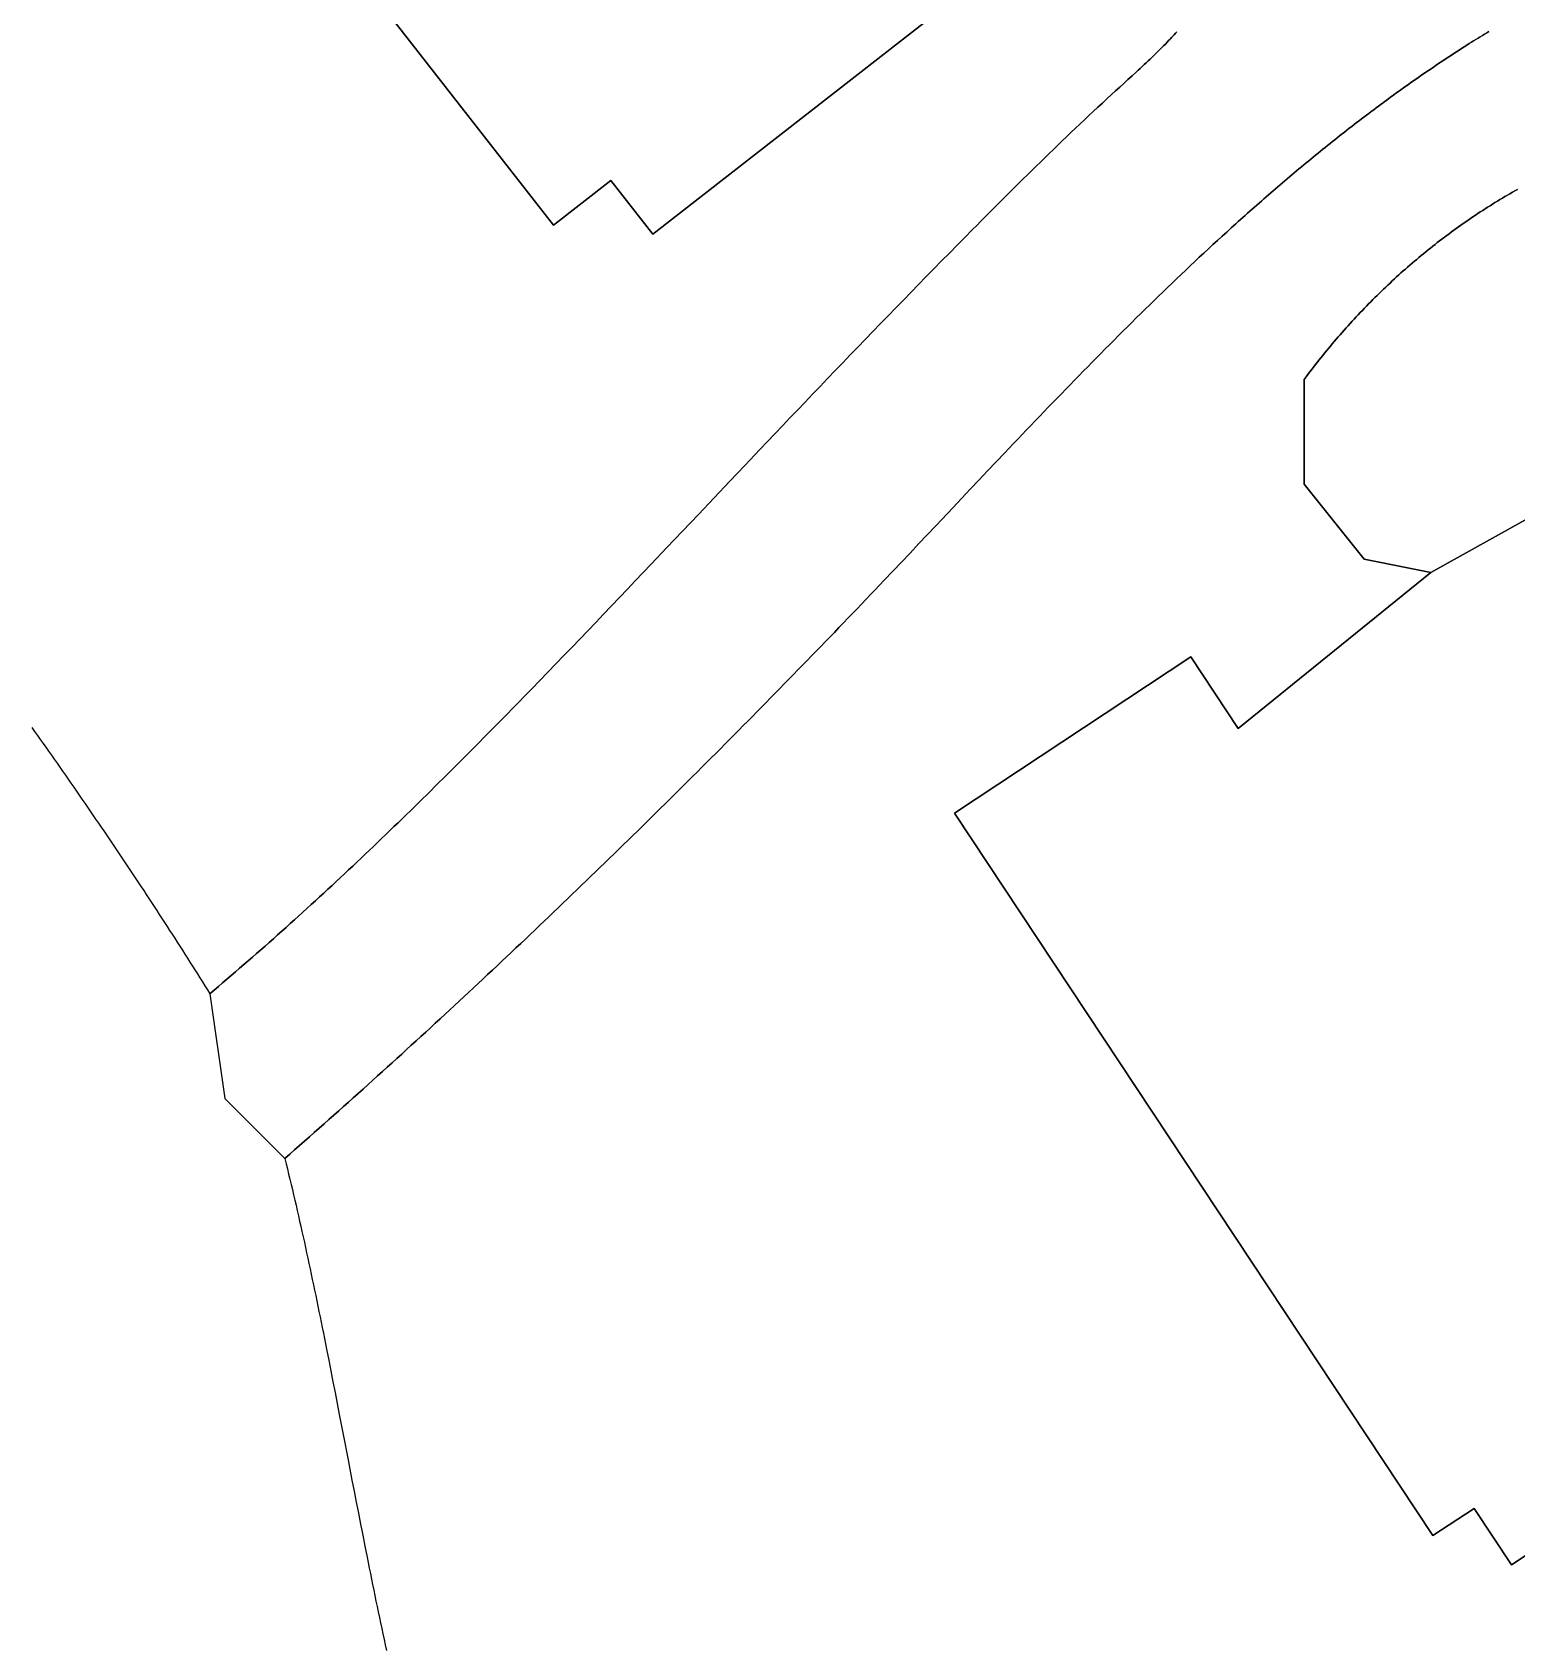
# Model space of a CAD drawing. Header units: millimetres. Extents: x 539514 to 908003, y -69769 to 203909.
# Drawn here: x 756701 to 785564, y 55387 to 86772 of the extents above; entities that cross this region are included whole.
import ezdxf

# ---------------------------------------------------------------- set-up
doc = ezdxf.new("R2010")
doc.units = ezdxf.units.MM
doc.layers.add('CLOSED_AREAS', color=7, linetype='Continuous')
doc.layers.add('REGION_HOLES', color=7, linetype='Continuous')

msp = doc.modelspace()

# ---------------------------------------------------------------- linework, layer by layer
at = {"layer": 'CLOSED_AREAS'}
for points in [[(771205.805, 105299.612), (762648.714, 98622.588), (761713.253, 99821.448), (756746.613, 95946.022), (766833.73, 83018.651), (767952.386, 83891.529), (768767.376, 82847.06), (777132.448, 89374.255), (775818.333, 91058.389), (779858.336, 94210.768)], [(783897.498, 76262.955), (780149.176, 73228.779), (779227.253, 74622.087), (774635.81, 71584.024), (783935.084, 57529.98), (784734.442, 58058.899), (785461.174, 56960.584), (793982.113, 62598.715), (792920.646, 64202.916), (797247.42, 67065.854), (790383.469, 77439.382), (789204.805, 79220.704)]]:
    msp.add_lwpolyline(points, close=True, dxfattribs=at)
for points in [[(756690.038, 73250.33), (756745.166, 73172.785), (756800.198, 73095.242), (756855.135, 73017.699), (756909.975, 72940.157), (756964.718, 72862.617), (757019.365, 72785.079), (757073.914, 72707.542), (757128.366, 72630.008), (757182.719, 72552.476), (757236.973, 72474.948), (757291.129, 72397.422), (757345.185, 72319.899), (757399.142, 72242.381), (757452.999, 72164.866), (757506.755, 72087.355), (757560.41, 72009.849), (757613.964, 71932.348), (757667.417, 71854.851), (757720.767, 71777.36), (757774.015, 71699.875), (757827.16, 71622.395), (757880.202, 71544.922), (757933.141, 71467.455), (757985.975, 71389.995), (758038.705, 71312.541), (758091.331, 71235.095), (758143.851, 71157.657), (758196.266, 71080.226), (758248.575, 71002.804), (758300.778, 70925.39), (758352.874, 70847.984), (758404.863, 70770.588), (758456.745, 70693.2), (758508.519, 70615.822), (758560.185, 70538.454), (758611.742, 70461.096), (758663.19, 70383.748), (758714.529, 70306.411), (758765.759, 70229.085), (758816.878, 70151.77), (758867.886, 70074.466), (758918.784, 69997.174), (758969.571, 69919.894), (759020.246, 69842.627), (759070.808, 69765.371), (759121.259, 69688.129), (759171.596, 69610.9), (759221.821, 69533.684), (759271.932, 69456.482), (759321.929, 69379.294), (759371.811, 69302.12), (759421.579, 69224.96), (759471.232, 69147.815), (759520.769, 69070.686), (759570.191, 68993.571), (759619.496, 68916.472), (759668.684, 68839.39), (759717.756, 68762.323), (759766.71, 68685.273), (759815.546, 68608.239), (759864.264, 68531.222), (759912.864, 68454.223), (759961.344, 68377.241), (760009.706, 68300.277), (760057.947, 68223.332), (760106.068, 68146.404), (760154.069, 68069.495), (760237.064, 68139.475), (760319.977, 68209.663), (760402.807, 68280.058), (760485.556, 68350.659), (760568.224, 68421.463), (760650.811, 68492.468), (760733.318, 68563.672), (760815.745, 68635.073), (760898.093, 68706.669), (760980.362, 68778.458), (761062.553, 68850.438), (761144.666, 68922.607), (761226.701, 68994.963), (761308.659, 69067.504), (761390.541, 69140.227), (761472.347, 69213.132), (761554.077, 69286.216), (761635.732, 69359.476), (761717.312, 69432.912), (761798.818, 69506.52), (761880.25, 69580.299), (761961.608, 69654.246), (762042.894, 69728.361), (762124.107, 69802.64), (762205.248, 69877.082), (762286.318, 69951.685), (762367.317, 70026.446), (762448.245, 70101.364), (762529.102, 70176.437), (762609.891, 70251.662), (762690.609, 70327.038), (762771.259, 70402.563), (762851.841, 70478.234), (762932.355, 70554.049), (763012.801, 70630.007), (763093.18, 70706.106), (763173.493, 70782.343), (763253.74, 70858.717), (763333.921, 70935.225), (763414.036, 71011.865), (763494.088, 71088.636), (763574.074, 71165.536), (763653.997, 71242.561), (763733.857, 71319.711), (763813.654, 71396.984), (763893.388, 71474.376), (763973.061, 71551.887), (764052.671, 71629.515), (764132.221, 71707.256), (764211.71, 71785.11), (764291.139, 71863.074), (764370.509, 71941.146), (764449.819, 72019.324), (764529.07, 72097.607), (764608.263, 72175.991), (764687.397, 72254.476), (764766.475, 72333.059), (764845.496, 72411.738), (764924.46, 72490.511), (765003.367, 72569.376), (765082.22, 72648.331), (765161.017, 72727.374), (765239.759, 72806.503), (765318.448, 72885.716), (765397.082, 72965.011), (765475.663, 73044.386), (765554.191, 73123.838), (765632.667, 73203.367), (765711.091, 73282.97), (765789.463, 73362.644), (765867.784, 73442.388), (765946.055, 73522.2), (766024.275, 73602.078), (766102.446, 73682.019), (766180.567, 73762.023), (766258.64, 73842.086), (766414.641, 74002.383), (766570.452, 74162.895), (766726.077, 74323.605), (766881.52, 74484.497), (767036.784, 74645.556), (767191.873, 74806.765), (767346.79, 74968.108), (767501.539, 75129.569), (767656.125, 75291.131), (767810.549, 75452.778), (767964.817, 75614.495), (768118.932, 75776.265), (768272.896, 75938.072), (768426.715, 76099.899), (768580.392, 76261.732), (768733.93, 76423.552), (769040.604, 76747.095), (769346.767, 77070.397), (769652.448, 77393.33), (769957.676, 77715.765), (770262.48, 78037.572), (770555.571, 78346.705), (770848.406, 78655.187), (770994.762, 78809.199), (771141.096, 78963.067), (771287.421, 79116.798), (771433.752, 79270.396), (771580.101, 79423.87), (771726.483, 79577.224), (771872.911, 79730.466), (772019.4, 79883.601), (772165.963, 80036.636), (772312.614, 80189.577), (772459.367, 80342.43), (772606.235, 80495.202), (772753.232, 80647.898), (772900.372, 80800.526), (773047.669, 80953.091), (773195.137, 81105.6), (773342.79, 81258.058), (773490.64, 81410.473), (773638.703, 81562.85), (773786.991, 81715.196), (773935.52, 81867.517), (774084.301, 82019.819), (774233.35, 82172.108), (774382.68, 82324.391), (774532.305, 82476.675), (774682.238, 82628.964), (774832.494, 82781.266), (774983.086, 82933.587), (775064.354, 83015.65), (775145.734, 83097.721), (775227.234, 83179.797), (775308.864, 83261.879), (775390.635, 83343.966), (775472.555, 83426.056), (775554.635, 83508.15), (775636.883, 83590.247), (775719.309, 83672.346), (775801.924, 83754.447), (775884.736, 83836.549), (775967.756, 83918.651), (776050.992, 84000.752), (776134.455, 84082.853), (776218.153, 84164.952), (776302.098, 84247.048), (776386.298, 84329.142), (776470.762, 84411.232), (776555.501, 84493.318), (776640.524, 84575.4), (776725.841, 84657.476), (776811.461, 84739.546), (776897.394, 84821.609), (776983.649, 84903.665), (777070.236, 84985.712), (777157.166, 85067.752), (777244.446, 85149.782), (777332.087, 85231.802), (777420.099, 85313.812), (777508.491, 85395.81), (777597.273, 85477.797), (777686.454, 85559.771), (777766.045, 85632.626), (777845.823, 85705.472), (777925.652, 85778.309), (778005.395, 85851.138), (778084.915, 85923.959), (778164.078, 85996.773), (778203.482, 86033.178), (778242.746, 86069.581), (778281.852, 86105.983), (778320.784, 86142.384), (778359.523, 86178.783), (778398.054, 86215.182), (778436.359, 86251.579), (778474.421, 86287.976), (778512.223, 86324.372), (778549.748, 86360.767), (778586.979, 86397.161), (778623.9, 86433.555), (778660.492, 86469.948), (778696.739, 86506.341), (778732.624, 86542.733), (778768.13, 86579.126), (778803.239, 86615.518), (778820.64, 86633.714), (778837.936, 86651.91), (778855.124, 86670.106), (778872.202, 86688.302), (778889.169, 86706.498), (778906.021, 86724.694), (778931.081, 86751.989), (778955.865, 86779.283)], [(778955.865, 86779.283), (778931.081, 86751.989), (778906.021, 86724.694), (778889.169, 86706.498), (778872.202, 86688.302), (778855.124, 86670.106), (778837.936, 86651.91), (778820.64, 86633.714), (778803.239, 86615.518), (778768.13, 86579.126), (778732.624, 86542.733), (778696.739, 86506.341), (778660.492, 86469.948), (778623.9, 86433.555), (778586.979, 86397.161), (778549.748, 86360.767), (778512.223, 86324.372), (778474.421, 86287.976), (778436.359, 86251.579), (778398.054, 86215.182), (778359.523, 86178.783), (778320.784, 86142.384), (778281.852, 86105.983), (778242.746, 86069.581), (778203.482, 86033.178), (778164.078, 85996.773), (778084.915, 85923.959), (778005.395, 85851.138), (777925.652, 85778.309), (777845.823, 85705.472), (777766.045, 85632.626), (777686.454, 85559.771), (777597.273, 85477.797), (777508.491, 85395.81), (777420.099, 85313.812), (777332.087, 85231.802), (777244.446, 85149.782), (777157.166, 85067.752), (777070.236, 84985.712), (776983.649, 84903.665), (776897.394, 84821.609), (776811.461, 84739.546), (776725.841, 84657.476), (776640.524, 84575.4), (776555.501, 84493.318), (776470.762, 84411.232), (776386.298, 84329.142), (776302.098, 84247.048), (776218.153, 84164.952), (776134.455, 84082.853), (776050.992, 84000.752), (775967.756, 83918.651), (775884.736, 83836.549), (775801.924, 83754.447), (775719.309, 83672.346), (775636.883, 83590.247), (775554.635, 83508.15), (775472.555, 83426.056), (775390.635, 83343.966), (775308.864, 83261.879), (775227.234, 83179.797), (775145.734, 83097.721), (775064.354, 83015.65), (774983.086, 82933.587), (774832.494, 82781.266), (774682.238, 82628.964), (774532.305, 82476.675), (774382.68, 82324.391), (774233.35, 82172.108), (774084.301, 82019.819), (773935.52, 81867.517), (773786.991, 81715.196), (773638.703, 81562.85), (773490.64, 81410.473), (773342.79, 81258.058), (773195.137, 81105.6), (773047.669, 80953.091), (772900.372, 80800.526), (772753.232, 80647.898), (772606.235, 80495.202), (772459.367, 80342.43), (772312.614, 80189.577), (772165.963, 80036.636), (772019.4, 79883.601), (771872.911, 79730.466), (771726.483, 79577.224), (771580.101, 79423.87), (771433.752, 79270.396), (771287.421, 79116.798), (771141.096, 78963.067), (770994.762, 78809.199), (770848.406, 78655.187), (770555.571, 78346.705), (770262.48, 78037.572), (769957.676, 77715.765), (769652.448, 77393.33), (769346.767, 77070.397), (769040.604, 76747.095), (768733.93, 76423.552), (768580.392, 76261.732), (768426.715, 76099.899), (768272.896, 75938.072), (768118.932, 75776.265), (767964.817, 75614.495), (767810.549, 75452.778), (767656.125, 75291.131), (767501.539, 75129.569), (767346.79, 74968.108), (767191.873, 74806.765), (767036.784, 74645.556), (766881.52, 74484.497), (766726.077, 74323.605), (766570.452, 74162.895), (766414.641, 74002.383), (766258.64, 73842.086), (766180.567, 73762.023), (766102.446, 73682.019), (766024.275, 73602.078), (765946.055, 73522.2), (765867.784, 73442.388), (765789.463, 73362.644), (765711.091, 73282.97), (765632.667, 73203.367), (765554.191, 73123.838), (765475.663, 73044.386), (765397.082, 72965.011), (765318.448, 72885.716), (765239.759, 72806.503), (765161.017, 72727.374), (765082.22, 72648.331), (765003.367, 72569.376), (764924.46, 72490.511), (764845.496, 72411.738), (764766.475, 72333.059), (764687.397, 72254.476), (764608.263, 72175.991), (764529.07, 72097.607), (764449.819, 72019.324), (764370.509, 71941.146), (764291.139, 71863.074), (764211.71, 71785.11), (764132.221, 71707.256), (764052.671, 71629.515), (763973.061, 71551.887), (763893.388, 71474.376), (763813.654, 71396.984), (763733.857, 71319.711), (763653.997, 71242.561), (763574.074, 71165.536), (763494.088, 71088.636), (763414.036, 71011.865), (763333.921, 70935.225), (763253.74, 70858.717), (763173.493, 70782.343), (763093.18, 70706.106), (763012.801, 70630.007), (762932.355, 70554.049), (762851.841, 70478.234), (762771.259, 70402.563), (762690.609, 70327.038), (762609.891, 70251.662), (762529.102, 70176.437), (762448.245, 70101.364), (762367.317, 70026.446), (762286.318, 69951.685), (762205.248, 69877.082), (762124.107, 69802.64), (762042.894, 69728.361), (761961.608, 69654.246), (761880.25, 69580.299), (761798.818, 69506.52), (761717.312, 69432.912), (761635.732, 69359.476), (761554.077, 69286.216), (761472.347, 69213.132), (761390.541, 69140.227), (761308.659, 69067.504), (761226.701, 68994.963), (761144.666, 68922.607), (761062.553, 68850.438), (760980.362, 68778.458), (760898.093, 68706.669), (760815.745, 68635.073), (760733.318, 68563.672), (760650.811, 68492.468), (760568.224, 68421.463), (760485.556, 68350.659), (760402.807, 68280.058), (760319.977, 68209.663), (760237.064, 68139.475), (760154.069, 68069.495), (760445.554, 66029.104), (761611.491, 64863.167), (761707.267, 64947.35), (761802.942, 65031.577), (761898.517, 65115.849), (761993.993, 65200.166), (762089.37, 65284.528), (762184.649, 65368.937), (762279.831, 65453.391), (762374.916, 65537.892), (762469.905, 65622.439), (762564.798, 65707.033), (762659.597, 65791.675), (762754.301, 65876.365), (762848.912, 65961.102), (762943.429, 66045.888), (763037.854, 66130.722), (763132.188, 66215.606), (763226.43, 66300.539), (763320.581, 66385.521), (763414.643, 66470.554), (763508.615, 66555.636), (763602.499, 66640.77), (763696.295, 66725.954), (763790.003, 66811.19), (763883.624, 66896.477), (763977.159, 66981.816), (764070.608, 67067.207), (764163.973, 67152.651), (764257.253, 67238.148), (764350.449, 67323.698), (764443.562, 67409.302), (764536.593, 67494.96), (764629.541, 67580.671), (764722.409, 67666.438), (764815.196, 67752.259), (764907.902, 67838.135), (765000.53, 67924.067), (765093.078, 68010.055), (765185.548, 68096.099), (765277.941, 68182.2), (765370.257, 68268.357), (765462.496, 68354.572), (765554.66, 68440.843), (765646.749, 68527.173), (765738.763, 68613.561), (765830.704, 68700.008), (765922.571, 68786.513), (766014.365, 68873.077), (766106.088, 68959.701), (766197.739, 69046.384), (766289.319, 69133.128), (766380.83, 69219.932), (766472.27, 69306.797), (766563.642, 69393.723), (766654.946, 69480.71), (766746.182, 69567.759), (766837.351, 69654.87), (766928.453, 69742.043), (767019.49, 69829.279), (767110.461, 69916.579), (767201.368, 70003.941), (767292.211, 70091.367), (767382.991, 70178.858), (767473.707, 70266.412), (767564.362, 70354.032), (767654.956, 70441.716), (767745.488, 70529.465), (767835.96, 70617.281), (767926.373, 70705.162), (768016.727, 70793.109), (768107.022, 70881.123), (768197.259, 70969.205), (768287.44, 71057.353), (768377.564, 71145.569), (768467.632, 71233.853), (768557.644, 71322.205), (768647.602, 71410.626), (768737.506, 71499.115), (768827.357, 71587.674), (768917.154, 71676.303), (769006.9, 71765.001), (769096.594, 71853.77), (769186.237, 71942.609), (769275.83, 72031.519), (769365.373, 72120.5), (769454.867, 72209.553), (769544.312, 72298.677), (769633.71, 72387.874), (769723.06, 72477.143), (769812.364, 72566.486), (769901.621, 72655.901), (769990.834, 72745.39), (770080.001, 72834.952), (770169.125, 72924.589), (770258.205, 73014.3), (770347.242, 73104.086), (770436.236, 73193.947), (770525.189, 73283.884), (770614.101, 73373.896), (770702.973, 73463.984), (770791.805, 73554.149), (770880.597, 73644.391), (770969.351, 73734.709), (771058.067, 73825.105), (771146.746, 73915.579), (771235.388, 74006.131), (771323.994, 74096.761), (771412.565, 74187.47), (771501.1, 74278.258), (771589.602, 74369.126), (771678.069, 74460.073), (771766.504, 74551.1), (771854.906, 74642.207), (771943.277, 74733.395), (772031.616, 74824.664), (772119.925, 74916.015), (772208.204, 75007.447), (772296.454, 75098.961), (772384.675, 75190.557), (772472.868, 75282.236), (772561.034, 75373.998), (772649.173, 75465.843), (772737.285, 75557.772), (772825.372, 75649.784), (772913.434, 75741.881), (773001.472, 75834.063), (773089.486, 75926.329), (773177.477, 76018.681), (773265.446, 76111.118), (773433.001, 76287.478), (773600.495, 76464.116), (773767.947, 76640.997), (773935.376, 76818.09), (774102.8, 76995.359), (774270.238, 77172.771), (774605.229, 77527.888), (774940.499, 77883.172), (775108.285, 78060.792), (775276.197, 78238.352), (775444.253, 78415.818), (775612.471, 78593.157), (775780.871, 78770.335), (775865.145, 78858.853), (775949.471, 78947.318), (776033.852, 79035.726), (776118.29, 79124.072), (776202.787, 79212.353), (776287.346, 79300.564), (776371.968, 79388.701), (776456.657, 79476.759), (776541.415, 79564.736), (776626.244, 79652.625), (776711.146, 79740.423), (776796.123, 79828.126), (776881.179, 79915.73), (776966.315, 80003.23), (777051.533, 80090.623), (777136.836, 80177.903), (777222.227, 80265.067), (777307.707, 80352.11), (777393.279, 80439.029), (777478.946, 80525.818), (777564.709, 80612.475), (777650.571, 80698.994), (777736.534, 80785.371), (777822.6, 80871.603), (777908.773, 80957.684), (777995.053, 81043.612), (778081.445, 81129.38), (778167.949, 81214.986), (778254.568, 81300.425), (778341.305, 81385.693), (778428.162, 81470.785), (778515.141, 81555.698), (778602.244, 81640.426), (778689.475, 81724.967), (778776.834, 81809.315), (778864.325, 81893.467), (778951.95, 81977.418), (779039.711, 82061.164), (779127.61, 82144.701), (779215.65, 82228.025), (779303.834, 82311.13), (779392.162, 82394.014), (779480.639, 82476.672), (779569.266, 82559.099), (779658.045, 82641.292), (779746.979, 82723.247), (779836.07, 82804.958), (779925.321, 82886.422), (780014.733, 82967.634), (780059.501, 83008.145), (780104.309, 83048.591), (780149.16, 83088.972), (780194.052, 83129.288), (780238.987, 83169.538), (780283.964, 83209.721), (780328.984, 83249.837), (780374.046, 83289.885), (780419.153, 83329.866), (780464.303, 83369.777), (780509.496, 83409.62), (780554.734, 83449.393), (780600.017, 83489.095), (780645.344, 83528.727), (780690.717, 83568.287), (780736.134, 83607.776), (780781.598, 83647.192), (780827.107, 83686.535), (780872.663, 83725.805), (780918.265, 83765.001), (780963.915, 83804.123), (781009.611, 83843.169), (781055.355, 83882.14), (781101.146, 83921.035), (781146.985, 83959.853), (781192.873, 83998.595), (781238.809, 84037.258), (781284.795, 84075.844), (781330.829, 84114.35), (781376.913, 84152.778), (781423.046, 84191.125), (781469.23, 84229.393), (781515.464, 84267.58), (781561.749, 84305.685), (781608.084, 84343.708), (781654.471, 84381.649), (781700.909, 84419.507), (781747.399, 84457.282), (781793.941, 84494.973), (781840.536, 84532.579), (781887.183, 84570.1), (781933.883, 84607.536), (781980.636, 84644.885), (782027.443, 84682.148), (782074.304, 84719.324), (782121.219, 84756.412), (782168.188, 84793.412), (782215.212, 84830.323), (782262.291, 84867.145), (782309.425, 84903.877), (782356.615, 84940.519), (782403.86, 84977.07), (782451.162, 85013.53), (782498.52, 85049.898), (782545.935, 85086.173), (782593.407, 85122.355), (782640.937, 85158.444), (782688.524, 85194.439), (782736.169, 85230.339), (782783.872, 85266.145), (782831.633, 85301.854), (782879.454, 85337.468), (782927.333, 85372.985), (782975.272, 85408.405), (783023.27, 85443.727), (783071.328, 85478.951), (783119.447, 85514.076), (783167.626, 85549.102), (783215.866, 85584.028), (783264.167, 85618.853), (783312.529, 85653.578), (783360.954, 85688.202), (783409.44, 85722.723), (783457.988, 85757.142), (783506.599, 85791.458), (783555.273, 85825.671), (783604.01, 85859.779), (783652.81, 85893.783), (783701.674, 85927.682), (783750.602, 85961.475), (783799.594, 85995.162), (783848.651, 86028.743), (783897.773, 86062.216), (783946.96, 86095.582), (783996.213, 86128.839), (784045.531, 86161.987), (784094.915, 86195.026), (784144.366, 86227.956), (784193.883, 86260.775), (784243.468, 86293.483), (784293.119, 86326.079), (784342.838, 86358.564), (784392.625, 86390.936), (784442.48, 86423.195), (784492.403, 86455.341), (784542.395, 86487.372), (784592.456, 86519.289), (784642.586, 86551.091), (784684.779, 86577.735), (784727.022, 86604.296), (784769.313, 86630.774), (784811.652, 86657.17), (784854.039, 86683.481), (784896.474, 86709.707), (784938.957, 86735.849), (784981.486, 86761.905), (785024.063, 86787.875)], [(785024.063, 86787.875), (784981.486, 86761.905), (784938.957, 86735.849), (784896.474, 86709.707), (784854.039, 86683.481), (784811.652, 86657.17), (784769.313, 86630.774), (784727.022, 86604.296), (784684.779, 86577.735), (784642.586, 86551.091), (784592.456, 86519.289), (784542.395, 86487.372), (784492.403, 86455.341), (784442.48, 86423.195), (784392.625, 86390.936), (784342.838, 86358.564), (784293.119, 86326.079), (784243.468, 86293.483), (784193.883, 86260.775), (784144.366, 86227.956), (784094.915, 86195.026), (784045.531, 86161.987), (783996.213, 86128.839), (783946.96, 86095.582), (783897.773, 86062.216), (783848.651, 86028.743), (783799.594, 85995.162), (783750.602, 85961.475), (783701.674, 85927.682), (783652.81, 85893.783), (783604.01, 85859.779), (783555.273, 85825.671), (783506.599, 85791.458), (783457.988, 85757.142), (783409.44, 85722.723), (783360.954, 85688.202), (783312.529, 85653.578), (783264.167, 85618.853), (783215.866, 85584.028), (783167.626, 85549.102), (783119.447, 85514.076), (783071.328, 85478.951), (783023.27, 85443.727), (782975.272, 85408.405), (782927.333, 85372.985), (782879.454, 85337.468), (782831.633, 85301.854), (782783.872, 85266.145), (782736.169, 85230.339), (782688.524, 85194.439), (782640.937, 85158.444), (782593.407, 85122.355), (782545.935, 85086.173), (782498.52, 85049.898), (782451.162, 85013.53), (782403.86, 84977.07), (782356.615, 84940.519), (782309.425, 84903.877), (782262.291, 84867.145), (782215.212, 84830.323), (782168.188, 84793.412), (782121.219, 84756.412), (782074.304, 84719.324), (782027.443, 84682.148), (781980.636, 84644.885), (781933.883, 84607.536), (781887.183, 84570.1), (781840.536, 84532.579), (781793.941, 84494.973), (781747.399, 84457.282), (781700.909, 84419.507), (781654.471, 84381.649), (781608.084, 84343.708), (781561.749, 84305.685), (781515.464, 84267.58), (781469.23, 84229.393), (781423.046, 84191.125), (781376.913, 84152.778), (781330.829, 84114.35), (781284.795, 84075.844), (781238.809, 84037.258), (781192.873, 83998.595), (781146.985, 83959.853), (781101.146, 83921.035), (781055.355, 83882.14), (781009.611, 83843.169), (780963.915, 83804.123), (780918.265, 83765.001), (780872.663, 83725.805), (780827.107, 83686.535), (780781.598, 83647.192), (780736.134, 83607.776), (780690.717, 83568.287), (780645.344, 83528.727), (780600.017, 83489.095), (780554.734, 83449.393), (780509.496, 83409.62), (780464.303, 83369.777), (780419.153, 83329.866), (780374.046, 83289.885), (780328.984, 83249.837), (780283.964, 83209.721), (780238.987, 83169.538), (780194.052, 83129.288), (780149.16, 83088.972), (780104.309, 83048.591), (780059.501, 83008.145), (780014.733, 82967.634), (779925.321, 82886.422), (779836.07, 82804.958), (779746.979, 82723.247), (779658.045, 82641.292), (779569.266, 82559.099), (779480.639, 82476.672), (779392.162, 82394.014), (779303.834, 82311.13), (779215.65, 82228.025), (779127.61, 82144.701), (779039.711, 82061.164), (778951.95, 81977.418), (778864.325, 81893.467), (778776.834, 81809.315), (778689.475, 81724.967), (778602.244, 81640.426), (778515.141, 81555.698), (778428.162, 81470.785), (778341.305, 81385.693), (778254.568, 81300.425), (778167.949, 81214.986), (778081.445, 81129.38), (777995.053, 81043.612), (777908.773, 80957.684), (777822.6, 80871.603), (777736.534, 80785.371), (777650.571, 80698.994), (777564.709, 80612.475), (777478.946, 80525.818), (777393.279, 80439.029), (777307.707, 80352.11), (777222.227, 80265.067), (777136.836, 80177.903), (777051.533, 80090.623), (776966.315, 80003.23), (776881.179, 79915.73), (776796.123, 79828.126), (776711.146, 79740.423), (776626.244, 79652.625), (776541.415, 79564.736), (776456.657, 79476.759), (776371.968, 79388.701), (776287.346, 79300.564), (776202.787, 79212.353), (776118.29, 79124.072), (776033.852, 79035.726), (775949.471, 78947.318), (775865.145, 78858.853), (775780.871, 78770.335), (775612.471, 78593.157), (775444.253, 78415.818), (775276.197, 78238.352), (775108.285, 78060.792), (774940.499, 77883.172), (774605.229, 77527.888), (774270.238, 77172.771), (774102.8, 76995.359), (773935.376, 76818.09), (773767.947, 76640.997), (773600.495, 76464.116), (773433.001, 76287.478), (773265.446, 76111.118), (773177.477, 76018.681), (773089.486, 75926.329), (773001.472, 75834.063), (772913.434, 75741.881), (772825.372, 75649.784), (772737.285, 75557.772), (772649.173, 75465.843), (772561.034, 75373.998), (772472.868, 75282.236), (772384.675, 75190.557), (772296.454, 75098.961), (772208.204, 75007.447), (772119.925, 74916.015), (772031.616, 74824.664), (771943.277, 74733.395), (771854.906, 74642.207), (771766.504, 74551.1), (771678.069, 74460.073), (771589.602, 74369.126), (771501.1, 74278.258), (771412.565, 74187.47), (771323.994, 74096.761), (771235.388, 74006.131), (771146.746, 73915.579), (771058.067, 73825.105), (770969.351, 73734.709), (770880.597, 73644.391), (770791.805, 73554.149), (770702.973, 73463.984), (770614.101, 73373.896), (770525.189, 73283.884), (770436.236, 73193.947), (770347.242, 73104.086), (770258.205, 73014.3), (770169.125, 72924.589), (770080.001, 72834.952), (769990.834, 72745.39), (769901.621, 72655.901), (769812.364, 72566.486), (769723.06, 72477.143), (769633.71, 72387.874), (769544.312, 72298.677), (769454.867, 72209.553), (769365.373, 72120.5), (769275.83, 72031.519), (769186.237, 71942.609), (769096.594, 71853.77), (769006.9, 71765.001), (768917.154, 71676.303), (768827.357, 71587.674), (768737.506, 71499.115), (768647.602, 71410.626), (768557.644, 71322.205), (768467.632, 71233.853), (768377.564, 71145.569), (768287.44, 71057.353), (768197.259, 70969.205), (768107.022, 70881.123), (768016.727, 70793.109), (767926.373, 70705.162), (767835.96, 70617.281), (767745.488, 70529.465), (767654.956, 70441.716), (767564.362, 70354.032), (767473.707, 70266.412), (767382.991, 70178.858), (767292.211, 70091.367), (767201.368, 70003.941), (767110.461, 69916.579), (767019.49, 69829.279), (766928.453, 69742.043), (766837.351, 69654.87), (766746.182, 69567.759), (766654.946, 69480.71), (766563.642, 69393.723), (766472.27, 69306.797), (766380.83, 69219.932), (766289.319, 69133.128), (766197.739, 69046.384), (766106.088, 68959.701), (766014.365, 68873.077), (765922.571, 68786.513), (765830.704, 68700.008), (765738.763, 68613.561), (765646.749, 68527.173), (765554.66, 68440.843), (765462.496, 68354.572), (765370.257, 68268.357), (765277.941, 68182.2), (765185.548, 68096.099), (765093.078, 68010.055), (765000.53, 67924.067), (764907.902, 67838.135), (764815.196, 67752.259), (764722.409, 67666.438), (764629.541, 67580.671), (764536.593, 67494.96), (764443.562, 67409.302), (764350.449, 67323.698), (764257.253, 67238.148), (764163.973, 67152.651), (764070.608, 67067.207), (763977.159, 66981.816), (763883.624, 66896.477), (763790.003, 66811.19), (763696.295, 66725.954), (763602.499, 66640.77), (763508.615, 66555.636), (763414.643, 66470.554), (763320.581, 66385.521), (763226.43, 66300.539), (763132.188, 66215.606), (763037.854, 66130.722), (762943.429, 66045.888), (762848.912, 65961.102), (762754.301, 65876.365), (762659.597, 65791.675), (762564.798, 65707.033), (762469.905, 65622.439), (762374.916, 65537.892), (762279.831, 65453.391), (762184.649, 65368.937), (762089.37, 65284.528), (761993.993, 65200.166), (761898.517, 65115.849), (761802.942, 65031.577), (761707.267, 64947.35), (761611.491, 64863.167), (761636.389, 64762.851), (761661.115, 64662.352), (761685.672, 64561.67), (761710.063, 64460.81), (761734.292, 64359.773), (761758.362, 64258.563), (761782.278, 64157.181), (761806.041, 64055.631), (761829.656, 63953.915), (761853.126, 63852.035), (761876.455, 63749.995), (761899.645, 63647.797), (761922.701, 63545.443), (761945.625, 63442.936), (761968.422, 63340.279), (761991.094, 63237.474), (762013.645, 63134.524), (762036.078, 63031.431), (762058.397, 62928.199), (762080.606, 62824.83), (762102.707, 62721.325), (762124.704, 62617.689), (762146.601, 62513.923), (762168.4, 62410.031), (762190.106, 62306.014), (762211.722, 62201.876), (762233.251, 62097.618), (762254.697, 61993.245), (762276.062, 61888.757), (762297.351, 61784.158), (762318.567, 61679.451), (762339.713, 61574.638), (762360.793, 61469.721), (762381.81, 61364.704), (762423.669, 61154.377), (762465.317, 60943.679), (762506.783, 60732.63), (762548.092, 60521.251), (762589.274, 60309.563), (762630.354, 60097.586), (762671.361, 59885.343), (762753.263, 59460.137), (762835.199, 59034.113), (762917.388, 58607.436), (762958.645, 58393.906), (763000.048, 58180.275), (763041.624, 57966.564), (763083.399, 57752.795), (763125.402, 57538.989), (763167.66, 57325.165), (763210.2, 57111.345), (763231.584, 57004.443), (763253.049, 56897.55), (763274.599, 56790.669), (763296.236, 56683.801), (763317.964, 56576.95), (763339.786, 56470.118), (763361.707, 56363.308), (763383.728, 56256.523), (763405.855, 56149.765), (763428.089, 56043.036), (763450.435, 55936.34), (763472.897, 55829.679), (763495.476, 55723.055), (763518.178, 55616.471), (763541.004, 55509.93), (763563.96, 55403.434), (763587.047, 55296.987)], [(785578.303, 83713.734), (785529.362, 83686.324), (785480.52, 83658.658), (785431.778, 83630.738), (785383.137, 83602.564), (785334.598, 83574.138), (785286.161, 83545.461), (785237.828, 83516.533), (785189.6, 83487.356), (785141.478, 83457.931), (785093.461, 83428.258), (785045.553, 83398.34), (784997.753, 83368.176), (784950.062, 83337.768), (784902.482, 83307.118), (784855.013, 83276.225), (784807.656, 83245.092), (784760.413, 83213.719), (784713.284, 83182.107), (784666.27, 83150.258), (784619.372, 83118.172), (784572.591, 83085.85), (784525.928, 83053.294), (784479.384, 83020.505), (784432.96, 82987.483), (784386.657, 82954.229), (784340.476, 82920.746), (784294.417, 82887.033), (784248.483, 82853.092), (784202.673, 82818.924), (784156.989, 82784.53), (784111.431, 82749.91), (784066.001, 82715.067), (784020.699, 82680.001), (783975.527, 82644.713), (783930.485, 82609.204), (783885.575, 82573.476), (783840.797, 82537.529), (783796.153, 82501.364), (783751.642, 82464.982), (783707.267, 82428.385), (783663.028, 82391.574), (783618.926, 82354.549), (783574.962, 82317.312), (783531.138, 82279.863), (783487.453, 82242.204), (783443.909, 82204.336), (783400.507, 82166.26), (783357.248, 82127.977), (783314.133, 82089.488), (783271.162, 82050.793), (783228.337, 82011.895), (783185.659, 81972.794), (783143.129, 81933.491), (783100.747, 81893.987), (783058.514, 81854.284), (783016.432, 81814.382), (782974.502, 81774.282), (782932.724, 81733.986), (782891.099, 81693.494), (782849.629, 81652.808), (782808.314, 81611.928), (782767.155, 81570.856), (782726.153, 81529.593), (782685.31, 81488.14), (782644.625, 81446.497), (782604.101, 81404.666), (782563.737, 81362.648), (782523.536, 81320.445), (782483.497, 81278.056), (782443.622, 81235.483), (782403.912, 81192.728), (782364.368, 81149.79), (782324.991, 81106.672), (782285.781, 81063.374), (782246.74, 81019.898), (782207.868, 80976.244), (782169.167, 80932.414), (782130.638, 80888.408), (782092.281, 80844.227), (782054.097, 80799.873), (782016.088, 80755.347), (781978.254, 80710.65), (781940.596, 80665.783), (781903.116, 80620.746), (781865.813, 80575.541), (781828.69, 80530.169), (781791.747, 80484.632), (781754.985, 80438.929), (781718.405, 80393.062), (781682.008, 80347.033), (781645.795, 80300.842), (781609.767, 80254.49), (781573.925, 80207.978), (781538.269, 80161.308), (781502.801, 80114.481), (781467.522, 80067.496), (781432.432, 80020.357), (781432.432, 77979.966), (782598.37, 76522.544), (783897.498, 76262.955), (789204.805, 79220.704)]]:
    msp.add_lwpolyline(points, dxfattribs=at)
at = {"layer": 'REGION_HOLES'}
msp.add_lwpolyline([(779858.336, 94210.768), (775818.333, 91058.389), (777132.448, 89374.255), (768767.376, 82847.06), (767952.386, 83891.529), (766833.73, 83018.651), (756746.613, 95946.022), (761713.253, 99821.448), (762648.714, 98622.588), (771205.805, 105299.612)], close=True, dxfattribs=at)
msp.add_lwpolyline([(793982.113, 62598.715), (785461.174, 56960.584), (784734.442, 58058.899), (783935.084, 57529.98), (774635.81, 71584.024), (779227.253, 74622.087), (780149.176, 73228.779), (783897.498, 76262.955), (782598.37, 76522.544), (781432.432, 77979.966), (781432.432, 80020.357), (781467.522, 80067.496), (781502.801, 80114.481), (781538.269, 80161.308), (781573.925, 80207.978), (781609.767, 80254.49), (781645.795, 80300.842), (781682.008, 80347.033), (781718.405, 80393.062), (781754.985, 80438.929), (781791.747, 80484.632), (781828.69, 80530.169), (781865.813, 80575.541), (781903.116, 80620.746), (781940.596, 80665.783), (781978.254, 80710.65), (782016.088, 80755.347), (782054.097, 80799.873), (782092.281, 80844.227), (782130.638, 80888.408), (782169.167, 80932.414), (782207.868, 80976.244), (782246.74, 81019.898), (782285.781, 81063.374), (782324.991, 81106.672), (782364.368, 81149.79), (782403.912, 81192.728), (782443.622, 81235.483), (782483.497, 81278.056), (782523.536, 81320.445), (782563.737, 81362.648), (782604.101, 81404.666), (782644.625, 81446.497), (782685.31, 81488.14), (782726.153, 81529.593), (782767.155, 81570.856), (782808.314, 81611.928), (782849.629, 81652.808), (782891.099, 81693.494), (782932.724, 81733.986), (782974.502, 81774.282), (783016.432, 81814.382), (783058.514, 81854.284), (783100.747, 81893.987), (783143.129, 81933.491), (783185.659, 81972.794), (783228.337, 82011.895), (783271.162, 82050.793), (783314.133, 82089.488), (783357.248, 82127.977), (783400.507, 82166.26), (783443.909, 82204.336), (783487.453, 82242.204), (783531.138, 82279.863), (783574.962, 82317.312), (783618.926, 82354.549), (783663.028, 82391.574), (783707.267, 82428.385), (783751.642, 82464.982), (783796.153, 82501.364), (783840.797, 82537.529), (783885.575, 82573.476), (783930.485, 82609.204), (783975.527, 82644.713), (784020.699, 82680.001), (784066.001, 82715.067), (784111.431, 82749.91), (784156.989, 82784.53), (784202.673, 82818.924), (784248.483, 82853.092), (784294.417, 82887.033), (784340.476, 82920.746), (784386.657, 82954.229), (784432.96, 82987.483), (784479.384, 83020.505), (784525.928, 83053.294), (784572.591, 83085.85), (784619.372, 83118.172), (784666.27, 83150.258), (784713.284, 83182.107), (784760.413, 83213.719), (784807.656, 83245.092), (784855.013, 83276.225), (784902.482, 83307.118), (784950.062, 83337.768), (784997.753, 83368.176), (785045.553, 83398.34), (785093.461, 83428.258), (785141.478, 83457.931), (785189.6, 83487.356), (785237.828, 83516.533), (785286.161, 83545.461), (785334.598, 83574.138), (785383.137, 83602.564), (785431.778, 83630.738), (785480.52, 83658.658), (785529.362, 83686.324), (785578.303, 83713.734)], dxfattribs=at)

doc.saveas('drawing.dxf')
